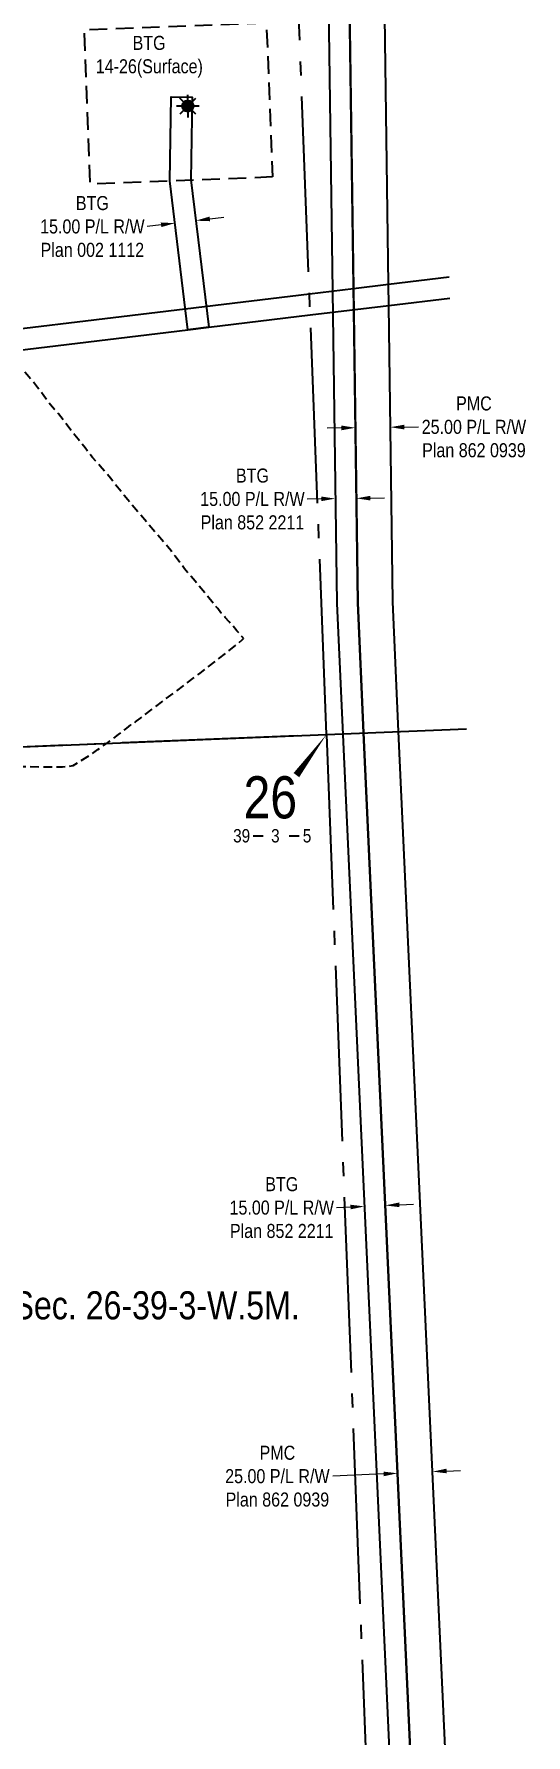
# Model space of a CAD drawing. Extents: x 675519 to 688669, y 5804595 to 5836613.
# Drawn here: x 681803 to 682154, y 5806514 to 5807726 of the extents above; entities that cross this region are included whole.
import ezdxf
from ezdxf.enums import TextEntityAlignment as Align

# ---------------------------------------------------------------- set-up
doc = ezdxf.new("R2010")
doc.units = 0
doc.header["$LTSCALE"] = 5
doc.header["$PDMODE"] = 3
doc.header["$PDSIZE"] = 10
for name, pattern in [('foc-ACCESSROAD', [3.75, 2.5, -1.25]), ('foc-QUARTERLINE', [33, 25, -3, 2, -3]), ('UG_PIPE', [1.875, 1.25, -0.625])]:
    doc.linetypes.add(name, pattern=pattern)
doc.layers.get('Defpoints').update_dxf_attribs({"color": 9})
for name, color, linetype in [('10', 1, 'Continuous'), ('9', 3, 'Continuous'), ('AS-PIPE-UG', 44, 'UG_PIPE'), ('C-SYMBOL', 7, 'Continuous'), ('F-RW', 190, 'Continuous'), ('F-WS', 190, 'foc-ACCESSROAD'), ('F-WS-S', 8, 'Continuous'), ('L-QSEC', 8, 'foc-QUARTERLINE'), ('L-SECLBL', 7, 'Continuous')]:
    doc.layers.add(name, color=color, linetype=linetype)
doc.layers.add('F-RW-T', color=190, linetype='Continuous', lineweight=9)
doc.layers.add('F-WS-T', color=190, linetype='Continuous', lineweight=9)
doc.styles.add('175L', font='ARIALN.TTF', dxfattribs={"height": 20})
doc.styles.add('80CG', font='ARIALN.TTF', dxfattribs={"height": 10})
doc.styles.add('80L', font='ARIALN.TTF', dxfattribs={"height": 10})
doc.styles.add('SIMPLEX', font='ARIALN.TTF')
doc.dimstyles.new('Compass 5 000', dxfattribs={"dimscale": 5, "dimtxt": 9, "dimasz": 2, "dimexe": 0.2, "dimexo": 0.0625, "dimgap": 0.5, "dimtad": 0, "dimtih": 1, "dimtoh": 1, "dimzin": 0, "dimdsep": 46, "dimtxsty": '80CG', "dimcen": 0.1, "dimse1": 1, "dimse2": 1, "dimclrd": 256, "dimclrt": 256, "dimaunit": 1, "dimadec": 4, "dimazin": 0, "dimtfac": 0.06, "dimtofl": 0, "dimtmove": 0, "dimatfit": 1, "dimfxl": 0.2, "dimtolj": 1, "dimtzin": 0, "dimlwd": -1, "dimarcsym": 0})

# ---------------------------------------------------------------- blocks, each defined once
blk = doc.blocks.new('L-SECLBL')
at = {"layer": '9', "color": 7}
for p, q in [((-5.1, -27.8), (-12.3, -27.8)), ((20.7, -27.8), (13.5, -27.8))]:
    blk.add_line(p, q, dxfattribs=at)
at = {"layer": '10', "color": 2, "style": 'SIMPLEX'}
blk.add_attdef('SEC', text='', height=30, dxfattribs=at).set_placement((0, 0), align=Align.MIDDLE)
at = {"layer": '10', "color": 5, "style": '80L'}
blk.add_attdef('TWP', text='', height=9.5, dxfattribs=at).set_placement((-14.4, -27.4), align=Align.MIDDLE_RIGHT)
blk.add_attdef('RGE', text='', height=9.5, dxfattribs=at).set_placement((3.6, -27.4), align=Align.MIDDLE_CENTER)
blk.add_attdef('MER', text='', height=9.5, dxfattribs=at).set_placement((23.2, -27.4), align=Align.MIDDLE_LEFT)
blk = doc.blocks.new('*D684')
at = {"layer": 'Defpoints', "color": 0, "transparency": 16777216}
for p in [(681903.1, 5807591.1), (681903.8, 5807585.8), (681918.7, 5807587.6)]:
    blk.add_point(p, dxfattribs=at)
at = {"layer": 'F-RW-T', "transparency": 16777216}
for p, q in [((681893.2, 5807589.9), (681883.3, 5807588.7)), ((681928, 5807594.1), (681937.9, 5807595.3))]:
    blk.add_line(p, q, dxfattribs=at)
for points in [[(681893, 5807591.6), (681893.4, 5807588.3), (681903.1, 5807591.1)], [(681927.8, 5807595.8), (681928.2, 5807592.5), (681918, 5807592.9)]]:
    blk.add_solid(points, dxfattribs=at)
at = {"layer": 'F-RW-T', "transparency": 16777216, "insert": (681844.2, 5807588.7), "char_height": 10, "attachment_point": 5, "style": '80CG'}
blk.add_mtext('\\A1;BTG\\P15.00 P/L R/W\\PPlan 002 1112', dxfattribs=at)
blk = doc.blocks.new('GAS')
h = blk.add_hatch(color=255)
h.dxf.hatch_style = 1
edge = h.paths.add_edge_path()
edge.add_arc((0, 0), 0.9, 0, 360)
for p, q in [((-0.81, 0), (-1.62, 0)), ((-0.57, 0.57), (-1.14, 1.14)), ((0, 0.81), (0, 1.62)), ((0.57, 0.57), (1.14, 1.14)), ((1.62, 0), (0.81, 0)), ((-0.57, -0.57), (-1.14, -1.14)), ((0, -0.81), (0, -1.62)), ((1.14, -1.14), (0.57, -0.57))]:
    blk.add_line(p, q)
blk.add_circle((0, 0), 0.8)
blk = doc.blocks.new('*D693')
at = {"layer": 'Defpoints', "color": 0, "transparency": 16777216}
for p in [(682031.8, 5807444.5), (682056.8, 5807445.7), (682056.8, 5807444.9)]:
    blk.add_point(p, dxfattribs=at)
at = {"layer": 'F-RW-T', "transparency": 16777216}
for p, q in [((682021.8, 5807445.2), (682011.8, 5807445.1)), ((682066.8, 5807445.8), (682076.8, 5807445.9))]:
    blk.add_line(p, q, dxfattribs=at)
for points in [[(682021.8, 5807446.9), (682021.8, 5807443.5), (682031.8, 5807445.3)], [(682066.8, 5807447.5), (682066.8, 5807444.1), (682056.8, 5807445.7)]]:
    blk.add_solid(points, dxfattribs=at)
at = {"layer": 'F-RW-T', "transparency": 16777216, "insert": (682116.4, 5807445.9), "char_height": 10, "attachment_point": 5, "style": '80CG'}
blk.add_mtext('\\A1;PMC\\P25.00 P/L R/W\\PPlan 862 0939', dxfattribs=at)
blk = doc.blocks.new('*D694')
at = {"layer": 'Defpoints', "color": 0, "transparency": 16777216}
for p in [(682017.4, 5807403.1), (682017.5, 5807394.8), (682032.4, 5807403.3)]:
    blk.add_point(p, dxfattribs=at)
at = {"layer": 'F-RW-T', "transparency": 16777216}
for p, q in [((682007.5, 5807394.7), (681997.5, 5807394.5)), ((682042.5, 5807395.1), (682052.5, 5807395.3))]:
    blk.add_line(p, q, dxfattribs=at)
for points in [[(682007.5, 5807396.3), (682007.5, 5807393), (682017.5, 5807394.8)], [(682042.5, 5807396.8), (682042.5, 5807393.5), (682032.5, 5807395)]]:
    blk.add_solid(points, dxfattribs=at)
at = {"layer": 'F-RW-T', "transparency": 16777216, "insert": (681958.4, 5807394.5), "char_height": 10, "attachment_point": 5, "style": '80CG'}
blk.add_mtext('\\A1;BTG\\P15.00 P/L R/W\\PPlan 852 2211', dxfattribs=at)
blk = doc.blocks.new('*D708')
at = {"layer": 'Defpoints', "color": 0, "transparency": 16777216}
for p in [(682038.3, 5806890.4), (682038.4, 5806889.5), (682053.2, 5806890.2)]:
    blk.add_point(p, dxfattribs=at)
at = {"layer": 'F-RW-T', "transparency": 16777216}
for p, q in [((682028.3, 5806889.9), (682018.3, 5806889.5)), ((682063.2, 5806891.6), (682073.2, 5806892))]:
    blk.add_line(p, q, dxfattribs=at)
for points in [[(682028.3, 5806891.6), (682028.4, 5806888.3), (682038.3, 5806890.4)], [(682063.1, 5806893.2), (682063.2, 5806889.9), (682053.2, 5806891.1)]]:
    blk.add_solid(points, dxfattribs=at)
at = {"layer": 'F-RW-T', "transparency": 16777216, "insert": (681979.3, 5806889.5), "char_height": 10, "attachment_point": 5, "style": '80CG'}
blk.add_mtext('\\A1;BTG\\P15.00 P/L R/W\\PPlan 852 2211', dxfattribs=at)
blk = doc.blocks.new('*D709')
at = {"layer": 'Defpoints', "color": 0, "transparency": 16777216}
for p in [(682061.9, 5806700.2), (682062.1, 5806696.9), (682087, 5806698.1)]:
    blk.add_point(p, dxfattribs=at)
at = {"layer": 'F-RW-T', "transparency": 16777216}
for p, q in [((682096.9, 5806701.8), (682106.9, 5806702.3)), ((682051.9, 5806699.8), (682015.7, 5806698.1))]:
    blk.add_line(p, q, dxfattribs=at)
for points in [[(682051.9, 5806701.4), (682052, 5806698.1), (682061.9, 5806700.2)], [(682096.8, 5806703.5), (682097, 5806700.2), (682086.9, 5806701.4)]]:
    blk.add_solid(points, dxfattribs=at)
at = {"layer": 'F-RW-T', "transparency": 16777216, "insert": (681976.2, 5806698.1), "char_height": 10, "attachment_point": 5, "style": '80CG'}
blk.add_mtext('\\A1;PMC\\P25.00 P/L R/W\\PPlan 862 0939', dxfattribs=at)

msp = doc.modelspace()

# ---------------------------------------------------------------- linework, layer by layer
at = {"layer": 'AS-PIPE-UG', "flags": 128}
msp.add_lwpolyline([(681331.078, 5807124.447), (681332.396, 5807126.102), (681336.801, 5807131.278), (681350.986, 5807141.534), (681361.648, 5807148.384), (681366.662, 5807154.236), (681369.625, 5807156.61), (681372.415, 5807159.012), (681441.538, 5807175.484), (681442.778, 5807175.78), (681446.759, 5807176.985), (681465.755, 5807183.198), (681487.919, 5807189.525), (681499.496, 5807193.393), (681503.046, 5807194.561), (681519.447, 5807199.375), (681522.9, 5807200.074), (681526.353, 5807200.482), (681542.536, 5807200.928), (681550.931, 5807201.147), (681554.719, 5807201.146), (681576.274, 5807202.025), (681580.059, 5807202.104), (681583.825, 5807202.291), (681637.964, 5807204.435), (681663.268, 5807205.018), (681671.334, 5807205.368), (681679.634, 5807205.732), (681701.636, 5807206.184), (681705.776, 5807206.162), (681720.243, 5807206.268), (681731.622, 5807206.181), (681754.1, 5807205.308), (681758.01, 5807205.359), (681792.111, 5807204.004), (681795.682, 5807203.97), (681816.029, 5807203.551), (681819.519, 5807203.559), (681822.948, 5807203.72), (681826.713, 5807203.947), (681830.55, 5807204.706), (681845.262, 5807213.798), (681848.147, 5807215.905), (681854.131, 5807220.156), (681862.759, 5807226.639), (681865.756, 5807228.936), (681868.684, 5807231.188), (681871.765, 5807233.521), (681875.027, 5807235.771), (681896.744, 5807252.112), (681921.157, 5807270.447), (681939.44, 5807284.554), (681950.963, 5807294.126), (681952.045, 5807295.091), (681951.904, 5807295.254), (681947.335, 5807300.614), (681944.625, 5807303.83), (681941.859, 5807306.965), (681939.009, 5807310.098), (681935.952, 5807313.479), (681933.604, 5807316.406), (681917.476, 5807335.914), (681914.639, 5807339.302), (681910.014, 5807344.796), (681903.324, 5807353.736), (681900.633, 5807357.365), (681897.922, 5807360.683), (681872.214, 5807390.633), (681869.436, 5807393.964), (681866.845, 5807397.05), (681857.186, 5807409.32), (681849.786, 5807418.046), (681847.077, 5807421.005), (681844.327, 5807424.173), (681841.613, 5807427.583), (681839.039, 5807431.038), (681836.405, 5807434.387), (681833.967, 5807437.284), (681831.611, 5807440.083), (681829.357, 5807443.186), (681824.907, 5807449.083), (681820.003, 5807455.3), (681817.281, 5807458.381), (681814.442, 5807461.647), (681811.98, 5807464.715), (681809.642, 5807467.992), (681807.408, 5807471.079), (681805.057, 5807474.053), (681802.95, 5807476.868), (681800.3, 5807479.83), (681797.601, 5807483.064), (681794.96, 5807486.225), (681791.756, 5807489.598), (681789.08, 5807492.759), (681775.217, 5807510.752), (681772.633, 5807513.985), (681770.338, 5807517.096), (681767.953, 5807520.183), (681754.532, 5807538.248), (681752.083, 5807541.306), (681749.421, 5807544.377), (681746.611, 5807548.016), (681737.526, 5807560.683), (681735.045, 5807563.953), (681721.538, 5807583.142), (681719.356, 5807586.232), (681717.252, 5807589.377), (681714.829, 5807592.396), (681712.169, 5807595.601), (681709.175, 5807598.989), (681706.432, 5807602.305), (681703.856, 5807605.417), (681701.068, 5807608.947), (681698.324, 5807612.362), (681695.629, 5807615.744), (681690.33, 5807622.126), (681688.162, 5807624.866), (681685.955, 5807627.73), (681683.553, 5807630.303), (681678.577, 5807636.169), (681670.411, 5807645.967), (681667.731, 5807649.489), (681654.687, 5807665.552), (681652.48, 5807668.229), (681640.878, 5807682.218), (681638.434, 5807685.215), (681635.836, 5807688.487), (681628.248, 5807697.938), (681625.568, 5807701.135), (681622.789, 5807704.509), (681619.905, 5807708.006), (681617.078, 5807711.348), (681614.419, 5807714.714), (681611.954, 5807717.952), (681609.038, 5807721.34), (681606.266, 5807724.804), (681600.02, 5807732.457), (681597.503, 5807735.772), (681594.849, 5807739.123), (681592.141, 5807742.451), (681589.175, 5807746.002), (681586.23, 5807749.42), (681583.87, 5807752.468), (681573.917, 5807764.609), (681571.538, 5807767.39), (681569.093, 5807770.089), (681566.961, 5807772.605), (681564.501, 5807775.453), (681562.141, 5807778.707), (681560.25, 5807781.191), (681552.439, 5807795.294), (681533.427, 5807813.241), (681531.037, 5807814.824), (681517.323, 5807825.605), (681515.08, 5807829.247), (681507.603, 5807852.221), (681507.247, 5807856.396), (681506.818, 5807860.118), (681505.266, 5807889.296), (681505.84, 5807893.365), (681507.698, 5807896.292), (681515.734, 5807903.451), (681521.853, 5807908.227), (681524.624, 5807910.078), (681526.845, 5807911.65)], dxfattribs=at)
at = {"layer": 'F-RW', "flags": 128}
for points in [[(682072.202, 5808234.565), (682046.292, 5808210.139), (682006.783, 5808172.925), (682008.626, 5808032.438), (682015.457, 5807542.599), (682018.56, 5807320.042), (682041.505, 5806821.471), (682058.31, 5806451.214), (682055.812, 5806451.1), (682057.081, 5806423.266), (682077.064, 5806424.061), (682075.809, 5806451.981), (682073.311, 5806451.865), (682037.732, 5807227.855), (682033.55, 5807320.493), (682030.637, 5807529.409), (682023.613, 5808033.075), (682021.865, 5808166.529), (682072.981, 5808214.712)], [(682023.613, 5808033.075), (682030.427, 5807544.41), (682033.55, 5807320.493), (682037.732, 5807227.855), (682073.311, 5806451.865), (682075.809, 5806451.981), (682077.064, 5806424.061), (682102.041, 5806425.062), (682100.779, 5806453.13), (682098.284, 5806453.014), (682062.703, 5807228.861), (682058.533, 5807321.244), (682055.613, 5807532.424), (682055.405, 5807547.431), (682048.684, 5808033.443)], [(682098.623, 5807552.665), (682055.405, 5807547.431), (682030.427, 5807544.41), (681999.102, 5807540.626), (681910.516, 5807529.939), (681538.726, 5807485.087), (681424.523, 5807477.417), (681378.999, 5807474.359), (681195.812, 5807461.694), (681196.374, 5807446.737), (681379.464, 5807459.215), (681425.095, 5807462.325), (681540.129, 5807470.167), (681912.305, 5807515.117), (681927.198, 5807516.915), (681999.68, 5807525.67), (682055.613, 5807532.424), (682099.2, 5807537.695)]]:
    msp.add_lwpolyline(points, dxfattribs=at)
msp.add_lwpolyline([(681912.305, 5807515.117), (681899.506, 5807621.179), (681900.485, 5807681.238), (681915.485, 5807680.993), (681914.523, 5807621.956), (681927.198, 5807516.915)], close=True, dxfattribs=at)
at = {"layer": 'F-WS', "flags": 128}
msp.add_lwpolyline([(681972.615, 5807624.01), (681842.733, 5807618.965), (681838.465, 5807728.865), (681968.346, 5807733.909)], close=True, dxfattribs=at)
at = {"layer": 'F-WS-S', "flags": 128}
msp.add_lwpolyline([(681206.01, 5807194.198), (682011.245, 5807226.787)], dxfattribs=at)
at = {"layer": 'L-QSEC', "flags": 128}
for points in [[(682011.245, 5807226.787), (681980.115, 5808031.295)], [(681206.01, 5807194.198), (682011.245, 5807226.787)], [(682011.245, 5807226.787), (682111.028, 5807230.844)], [(682011.245, 5807226.787), (682042.142, 5806422.669)]]:
    msp.add_lwpolyline(points, dxfattribs=at)
at = {"layer": 'L-SECLBL', "flags": 128}
msp.add_lwpolyline([(682011.245, 5807226.787, 0, 4.999, 0), (681989.758, 5807197.759, 0, 0, 0)], format="xyseb", dxfattribs=at)

# ---------------------------------------------------------------- block references
at = {"layer": 'F-WS-S', "xscale": 4.999214999999947, "yscale": 4.999214999999947, "zscale": 4.999214999999947}
msp.add_blockref('GAS', (681912.295, 5807674.553), dxfattribs=at)
at = {"layer": 'L-SECLBL', "xscale": 0.999843, "yscale": 0.999843, "zscale": 0.999843}
msp.add_blockref('L-SECLBL', (681971.142, 5807181.945), dxfattribs=at).add_auto_attribs({'SEC': '26', 'TWP': '39', 'RGE': '3', 'MER': '5'})

# ---------------------------------------------------------------- texts
at = {"layer": 'C-SYMBOL', "color": 3, "style": '175L'}
msp.add_text('S.W.1/4 Sec. 26-39-3-W.5M.', height=19.99686, dxfattribs=at).set_placement((681845.79, 5806803.924), align=Align.BOTTOM_CENTER)
at = {"layer": 'F-WS-T', "insert": (681868.595, 5807724.575), "char_height": 9.99843, "attachment_point": 1, "style": '175L'}
msp.add_mtext_dynamic_manual_height_columns('\\pi4.2946;BTG\\P\\pi-21.936;14-26(Surface)', width=30.59795, gutter_width=100, heights=[0], dxfattribs=at)

# ---------------------------------------------------------------- dimensions: what is measured, and where the dimension line sits
at = {"layer": 'F-RW-T'}
for p1, p2, distance, text, picture, middle in [((681918.666, 5807587.622), (681903.772, 5807585.825), -5.343, 'BTG\\P15.00 P/L R/W\\PPlan 002 1112', '*D684', (681844.19, 5807588.733)), ((682031.821, 5807444.511), (682056.824, 5807444.856), 0.816, 'PMC\\P25.00 P/L R/W\\PPlan 862 0939', '*D693', (682116.35, 5807445.949)), ((682032.395, 5807403.297), (682017.402, 5807403.088), 8.29, 'BTG\\P15.00 P/L R/W\\PPlan 852 2211', '*D694', (681958.434, 5807394.52)), ((682053.212, 5806890.231), (682038.358, 5806889.544), -0.858, 'BTG\\P15.00 P/L R/W\\PPlan 852 2211', '*D708', (681979.254, 5806889.478))]:
    dim = msp.add_aligned_dim(p1=p1, p2=p2, distance=distance, text=text, dimstyle='Compass 5 000', dxfattribs=at)
    dim.commit()
    dim.dimension.update_dxf_attribs({"geometry": picture, "text_midpoint": middle})
dim = msp.add_linear_dim(base=(682061.923, 5806700.238), p1=(682087.046, 5806698.062), p2=(682062.075, 5806696.917), angle=182.625163, text='PMC\\P25.00 P/L R/W\\PPlan 862 0939', dimstyle='Compass 5 000', dxfattribs=at)
dim.commit()
dim.dimension.update_dxf_attribs({"geometry": '*D709', "text_midpoint": (681976.152, 5806698.119), "dimtype": 161})

doc.saveas('drawing.dxf')
